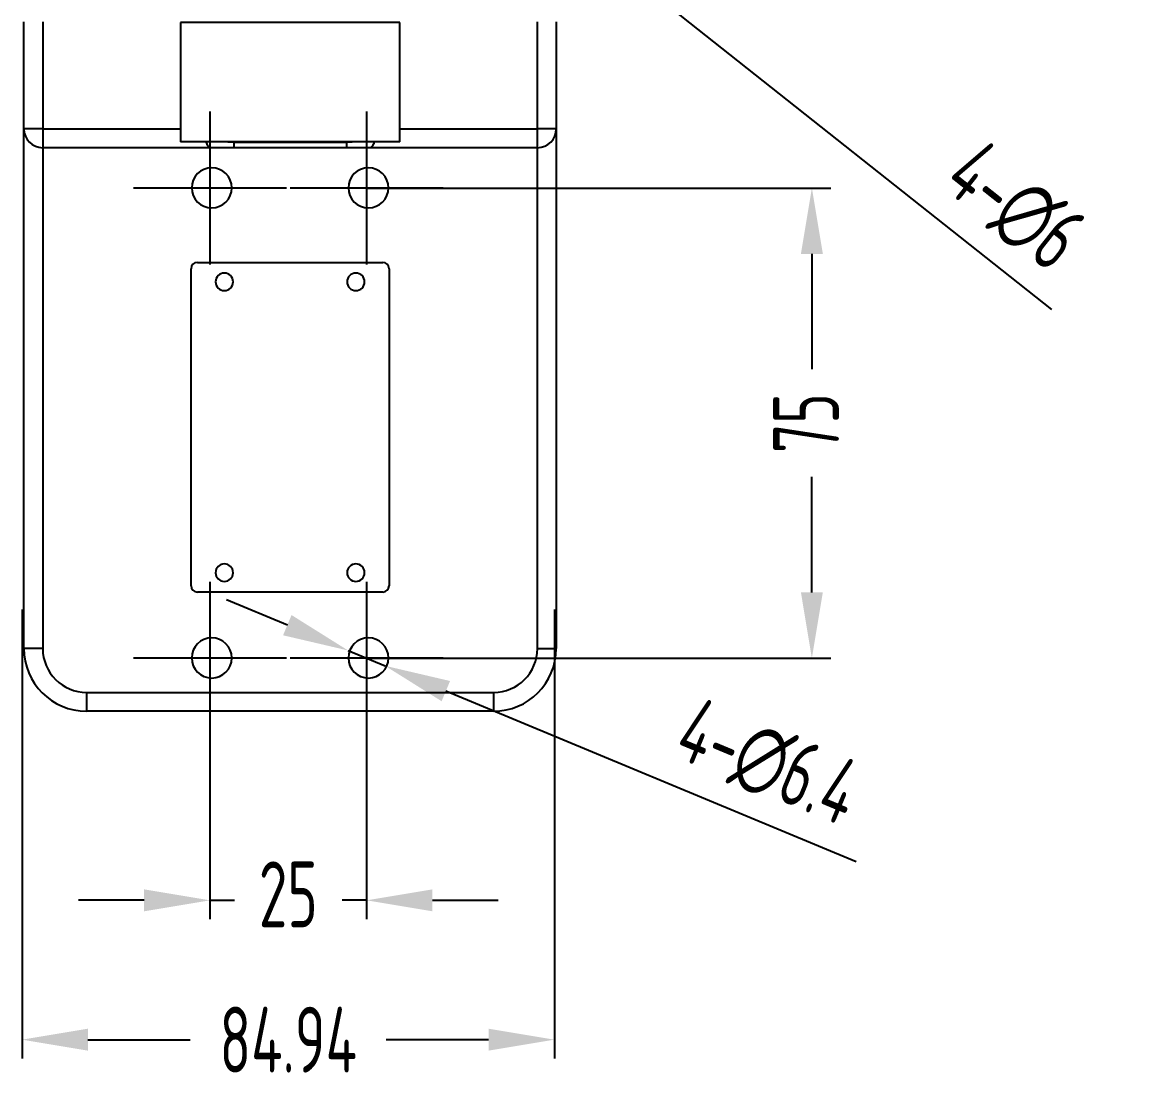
# Model space of a CAD drawing. Header units: millimetres. Extents: x 1241 to 2501, y 194 to 1085.
# Drawn here: x 1435.8 to 1612.2, y 417.1 to 586.3 of the extents above; entities that cross this region are included whole.
import ezdxf

# ---------------------------------------------------------------- set-up
doc = ezdxf.new("R2010")
doc.units = ezdxf.units.MM
doc.header["$LTSCALE"] = 3
doc.header["$PDSIZE"] = -1
doc.linetypes.add('CENTER2', pattern=[28.575, 19.05, -3.175, 3.175, -3.175])
doc.layers.add('3中心线层', color=1, linetype='CENTER2')
doc.layers.add('7标注层', color=4, linetype='Continuous')
doc.styles.add('PC_TEXTSTYLE', font='ISOCP.SHX', dxfattribs={"width": 0.707, "bigfont": 'GBCBIG.SHX'})
doc.dimstyles.new('GB_DIAMETER', dxfattribs={"dimtxt": 3.5, "dimasz": 3.5, "dimexe": 1, "dimexo": 0, "dimgap": 1.5, "dimtad": 1, "dimjust": 4, "dimdsep": 46, "dimtxsty": 'PC_TEXTSTYLE', "dimcen": 0, "dimclrd": 256, "dimclrt": 3, "dimadec": 0, "dimazin": 2, "dimtp": 0.1, "dimtm": 0.1, "dimtfac": 0.71, "dimtdec": 3, "dimtmove": 0, "dimatfit": 2, "dimfxl": 1, "dimtfill": 1, "dimarcsym": 0})
doc.dimstyles.new('GB_LINEAR', dxfattribs={"dimtxt": 3.5, "dimasz": 3.5, "dimexe": 1, "dimexo": 0, "dimgap": 1.5, "dimtad": 1, "dimdsep": 46, "dimtxsty": 'PC_TEXTSTYLE', "dimcen": 0, "dimclrd": 256, "dimclrt": 3, "dimadec": 0, "dimazin": 2, "dimtp": 0.1, "dimtm": 0.1, "dimtfac": 0.71, "dimtdec": 3, "dimtmove": 0, "dimatfit": 3, "dimfxl": 1, "dimtfill": 1, "dimarcsym": 0})

# ---------------------------------------------------------------- blocks, each defined once
blk = doc.blocks.new('*D7')
at = {"layer": '7标注层', "color": 0, "lineweight": -2}
for p, q in [((1435.77, 492.66), (1435.77, 421.01)), ((1520.71, 492.66), (1520.71, 421.01))]:
    blk.add_line(p, q, dxfattribs=at)
at = {"layer": '7标注层', "lineweight": -2}
for p, q in [((1446.27, 424.01), (1462.59, 424.01)), ((1510.21, 424.01), (1493.88, 424.01))]:
    blk.add_line(p, q, dxfattribs=at)
at = {"layer": '7标注层'}
for points in [[(1446.27, 425.76), (1446.27, 422.26), (1435.77, 424.01)], [(1510.21, 422.26), (1510.21, 425.76), (1520.71, 424.01)]]:
    blk.add_solid(points, dxfattribs=at)
at = {"layer": 'Defpoints', "color": 0}
for p in [(1435.77, 492.66), (1520.71, 492.66), (1520.71, 424.01)]:
    blk.add_point(p, dxfattribs=at)
at = {"layer": '7标注层', "color": 3, "insert": (1478.24, 424.01), "char_height": 10.5, "attachment_point": 5, "style": 'PC_TEXTSTYLE', "bg_fill": 3, "box_fill_scale": 1.1, "bg_fill_color": 257, "bg_fill_transparency": 0}
blk.add_mtext('84.94', dxfattribs=at)
blk = doc.blocks.new('*D8')
at = {"layer": '7标注层', "color": 0, "lineweight": -2}
for p, q in [((1465.74, 484.87), (1465.74, 443.24)), ((1490.74, 484.87), (1490.74, 443.24))]:
    blk.add_line(p, q, dxfattribs=at)
at = {"layer": '7标注层', "lineweight": -2}
for p, q in [((1455.24, 446.24), (1444.74, 446.24)), ((1465.74, 446.24), (1469.65, 446.24)), ((1490.74, 446.24), (1486.82, 446.24)), ((1501.24, 446.24), (1511.74, 446.24))]:
    blk.add_line(p, q, dxfattribs=at)
at = {"layer": '7标注层'}
for points in [[(1455.24, 444.49), (1455.24, 447.99), (1465.74, 446.24)], [(1501.24, 447.99), (1501.24, 444.49), (1490.74, 446.24)]]:
    blk.add_solid(points, dxfattribs=at)
at = {"layer": 'Defpoints', "color": 0}
for p in [(1465.74, 484.87), (1490.74, 484.87), (1490.74, 446.24)]:
    blk.add_point(p, dxfattribs=at)
at = {"layer": '7标注层', "color": 3, "insert": (1478.24, 447.19), "char_height": 10.5, "attachment_point": 5, "style": 'PC_TEXTSTYLE', "bg_fill": 3, "box_fill_scale": 1.1, "bg_fill_color": 257, "bg_fill_transparency": 0}
blk.add_mtext('25', dxfattribs=at)
blk = doc.blocks.new('*D22')
at = {"layer": '7标注层', "color": 0, "lineweight": -2}
for p, q in [((1490.74, 559.87), (1564.8, 559.87)), ((1490.74, 484.87), (1564.8, 484.87))]:
    blk.add_line(p, q, dxfattribs=at)
at = {"layer": '7标注层', "lineweight": -2}
for p, q in [((1561.8, 549.37), (1561.8, 530.96)), ((1561.8, 495.37), (1561.8, 513.79))]:
    blk.add_line(p, q, dxfattribs=at)
at = {"layer": '7标注层'}
for points in [[(1563.55, 549.37), (1560.05, 549.37), (1561.8, 559.87)], [(1560.05, 495.37), (1563.55, 495.37), (1561.8, 484.87)]]:
    blk.add_solid(points, dxfattribs=at)
at = {"layer": 'Defpoints', "color": 0}
for p in [(1490.74, 559.87), (1490.74, 484.87), (1561.8, 484.87)]:
    blk.add_point(p, dxfattribs=at)
at = {"layer": '7标注层', "color": 3, "insert": (1560.86, 522.37), "char_height": 10.5, "attachment_point": 5, "rotation": 90, "style": 'PC_TEXTSTYLE', "bg_fill": 3, "box_fill_scale": 1.1, "bg_fill_color": 257, "bg_fill_transparency": 0}
blk.add_mtext('75', dxfattribs=at)
blk = doc.blocks.new('*D26')
at = {"layer": '7标注层', "lineweight": -2}
for p, q in [((1506.77, 614.42), (1498.54, 620.94)), ((1515, 607.9), (1519.7, 604.18)), ((1600.1, 540.47), (1527.93, 597.66))]:
    blk.add_line(p, q, dxfattribs=at)
at = {"layer": '7标注层', "color": 0, "lineweight": -2}
blk.add_arc((1517.35, 606.04), 3, 300, 21.6085, dxfattribs=at)
at = {"layer": '7标注层'}
for points in [[(1505.68, 613.05), (1507.85, 615.79), (1515, 607.9)], [(1529.02, 599.03), (1526.84, 596.28), (1519.7, 604.18)]]:
    blk.add_solid(points, dxfattribs=at)
at = {"layer": 'Defpoints', "color": 0}
for p in [(1515, 607.9), (1519.7, 604.18)]:
    blk.add_point(p, dxfattribs=at)
at = {"layer": '7标注层', "color": 3, "insert": (1594.16, 556.95), "char_height": 10.5, "attachment_point": 5, "rotation": 321.6085, "style": 'PC_TEXTSTYLE', "bg_fill": 3, "box_fill_scale": 1.1, "bg_fill_color": 257, "bg_fill_transparency": 0}
blk.add_mtext('4-∅6', dxfattribs=at)
blk = doc.blocks.new('*D27')
at = {"layer": '7标注层', "lineweight": -2}
for p, q in [((1478.09, 490.13), (1468.39, 494.17)), ((1487.78, 486.1), (1493.69, 483.65)), ((1568.86, 452.39), (1503.39, 479.61))]:
    blk.add_line(p, q, dxfattribs=at)
at = {"layer": '7标注层'}
for points in [[(1477.41, 488.52), (1478.76, 491.75), (1487.78, 486.1)], [(1504.06, 481.23), (1502.71, 478), (1493.69, 483.65)]]:
    blk.add_solid(points, dxfattribs=at)
at = {"layer": 'Defpoints', "color": 0}
for p in [(1487.78, 486.1), (1493.69, 483.65)]:
    blk.add_point(p, dxfattribs=at)
at = {"layer": '7标注层', "color": 3, "insert": (1554.88, 468.19), "char_height": 10.5, "attachment_point": 5, "rotation": 337.424, "style": 'PC_TEXTSTYLE', "bg_fill": 3, "box_fill_scale": 1.1, "bg_fill_color": 257, "bg_fill_transparency": 0}
blk.add_mtext('4-∅6.4', dxfattribs=at)

msp = doc.modelspace()

# ---------------------------------------------------------------- linework, layer by layer
at = {"color": 7, "linetype": 'Continuous', "lineweight": 25}
for p, q in [((1436.058, 569.304), (1436.058, 586.404)), ((1496.029, 586.304), (1461.029, 586.304)), ((1461.029, 586.304), (1461.029, 567.246)), ((1496.029, 567.246), (1496.029, 586.304)), ((1496.029, 567.246), (1461.029, 567.246)), ((1465.837, 566.304), (1439.058, 566.304)), ((1487.529, 566.304), (1469.529, 566.304)), ((1462.729, 496.404), (1462.729, 547.004))]:
    msp.add_line(p, q, dxfattribs=at)
at = {"color": 8, "linetype": 'Continuous', "lineweight": 25}
for p, q in [((1439.058, 586.404), (1439.058, 569.304)), ((1469.529, 586.404), (1469.529, 586.304)), ((1487.529, 586.304), (1487.529, 586.404)), ((1439.058, 569.304), (1436.058, 569.304)), ((1439.058, 569.304), (1439.058, 566.304)), ((1439.058, 569.304), (1461.029, 569.304)), ((1468.619, 567.246), (1469.529, 567.183)), ((1469.529, 567.183), (1469.529, 567.246)), ((1469.529, 567.183), (1487.529, 567.183)), ((1469.529, 567.183), (1469.529, 566.304)), ((1487.529, 567.246), (1487.529, 567.183)), ((1487.529, 567.183), (1488.438, 567.246)), ((1487.529, 567.183), (1487.529, 566.304))]:
    msp.add_line(p, q, dxfattribs=at)
at = {"color": 7, "linetype": 'Continuous', "lineweight": 25}
for centre, radius, start, end in [((1439.058, 569.304), 3, 180, 270), ((1466.029, 559.904), 3.2, 0, 180), ((1466.029, 559.904), 3.2, 180, 0), ((1463.729, 547.004), 1, 90, 180), ((1468.029, 544.904), 1.4, 90, 270), ((1468.029, 544.904), 1.4, 270, 90), ((1489.029, 544.904), 1.4, 90, 270), ((1468.029, 498.504), 1.4, 90, 270), ((1468.029, 498.504), 1.4, 270, 90), ((1489.029, 498.504), 1.4, 90, 270), ((1463.729, 496.404), 1, 180, 270)]:
    msp.add_arc(centre, radius, start, end, dxfattribs=at)
for points, knots in [([(1465.124, 567.246), (1465.142, 567.174), (1465.227, 566.835), (1465.471, 566.457), (1465.706, 566.305), (1465.835, 566.304), (1465.837, 566.304)], [0, 0, 0, 0, 0.1108048, 0.52122, 0.9944181, 1, 1, 1, 1]), ([(1491.933, 567.246), (1491.915, 567.174), (1491.831, 566.835), (1491.587, 566.457), (1491.352, 566.305), (1491.223, 566.304), (1491.221, 566.304)], [0, 0, 0, 0, 0.1108048, 0.52122, 0.9944181, 1, 1, 1, 1]), ([(1469.529, 566.304), (1469.165, 566.304), (1468.003, 566.304), (1466.823, 566.304), (1466.012, 566.304), (1465.837, 566.304)], [0, 0, 0, 0, 0.2630026, 0.8401044, 1, 1, 1, 1]), ([(1491.221, 566.304), (1491.045, 566.304), (1490.235, 566.304), (1489.055, 566.304), (1487.893, 566.304), (1487.529, 566.304)], [0, 0, 0, 0, 0.1598956, 0.7369974, 1, 1, 1, 1])]:
    msp.add_open_spline(points, degree=3, knots=knots, dxfattribs=at)
at = {"layer": '3中心线层'}
for p, q in [((1465.736, 572.074), (1465.736, 547.674)), ((1477.936, 559.874), (1453.536, 559.874))]:
    msp.add_line(p, q, dxfattribs=at)

# ---------------------------------------------------------------- dimensions: what is measured, and where the dimension line sits
at = {"layer": '7标注层'}
dim = msp.add_linear_dim(base=(1520.707, 424.007), p1=(1435.766, 492.663), p2=(1520.707, 492.663), dimstyle='GB_LINEAR', override={"dimscale": 3, "dimtad": 0, "dimpost": '<>', "dimtvp": 0.1, "dimtfill": 1, "dimtfillclr": 0}, dxfattribs=at)
dim.commit()
dim.dimension.update_dxf_attribs({"geometry": '*D7', "text_midpoint": (1478.236, 424.007), "dimtype": 160})

# ---------------------------------------------------------------- next in the draw order: linework, layer by layer
at = {"color": 7, "linetype": 'Continuous', "lineweight": 25}
msp.add_line((1436.058, 486.404), (1436.058, 569.304), dxfattribs=at)
at = {"color": 8, "linetype": 'Continuous', "lineweight": 25}
for p, q in [((1439.058, 566.304), (1439.058, 486.404)), ((1439.058, 486.404), (1436.058, 486.404))]:
    msp.add_line(p, q, dxfattribs=at)

# ---------------------------------------------------------------- next in the draw order: dimensions: what is measured, and where the dimension line sits
at = {"layer": '7标注层'}
dim = msp.add_linear_dim(base=(1490.736, 446.244), p1=(1465.736, 484.874), p2=(1490.736, 484.874), dimstyle='GB_LINEAR', override={"dimscale": 3, "dimtad": 0, "dimpost": '<>', "dimtvp": 0.1, "dimtfill": 1, "dimtfillclr": 0}, dxfattribs=at)
dim.commit()
dim.dimension.update_dxf_attribs({"geometry": '*D8', "text_midpoint": (1478.236, 447.189)})

# ---------------------------------------------------------------- next in the draw order: linework, layer by layer
at = {"color": 8, "linetype": 'Continuous', "lineweight": 25}
msp.add_line((1446.058, 479.404), (1446.058, 476.404), dxfattribs=at)
at = {"color": 7, "linetype": 'Continuous', "lineweight": 25}
msp.add_arc((1446.058, 486.404), 10, 180, 270, dxfattribs=at)
at = {"color": 8, "linetype": 'Continuous', "lineweight": 25}
msp.add_arc((1446.058, 486.404), 7, 180, 270, dxfattribs=at)
at = {"layer": '3中心线层'}
msp.add_line((1465.736, 497.074), (1465.736, 472.674), dxfattribs=at)

# ---------------------------------------------------------------- next in the draw order: dimensions: what is measured, and where the dimension line sits
at = {"layer": '7标注层'}
dim = msp.add_linear_dim(base=(1561.801, 484.874), p1=(1490.736, 559.874), p2=(1490.736, 484.874), angle=90, dimstyle='GB_LINEAR', override={"dimscale": 3, "dimtad": 0, "dimpost": '<>', "dimtvp": 0.1, "dimtfill": 1, "dimtfillclr": 0}, dxfattribs=at)
dim.commit()
dim.dimension.update_dxf_attribs({"geometry": '*D22', "text_midpoint": (1560.856, 522.374)})

# ---------------------------------------------------------------- next in the draw order: linework, layer by layer
at = {"color": 7, "linetype": 'Continuous', "lineweight": 25}
for p, q in [((1463.729, 548.004), (1493.329, 548.004)), ((1494.329, 547.004), (1494.329, 496.404)), ((1493.329, 495.404), (1463.729, 495.404))]:
    msp.add_line(p, q, dxfattribs=at)
for centre, radius, start, end in [((1491.029, 559.904), 3.2, 0, 180), ((1491.029, 559.904), 3.2, 180, 0), ((1493.329, 547.004), 1, 0, 90), ((1489.029, 544.904), 1.4, 270, 90), ((1489.029, 498.504), 1.4, 270, 90), ((1493.329, 496.404), 1, 270, 0)]:
    msp.add_arc(centre, radius, start, end, dxfattribs=at)
at = {"layer": '3中心线层'}
msp.add_line((1490.736, 572.074), (1490.736, 547.674), dxfattribs=at)

# ---------------------------------------------------------------- next in the draw order: dimensions: what is measured, and where the dimension line sits
at = {"layer": '7标注层'}
for p1, p2, picture, middle in [((1514.997, 607.902), (1519.7, 604.176), '*D26', (1588.427, 549.72)), ((1487.781, 486.103), (1493.691, 483.646), '*D27', (1551.342, 459.677))]:
    dim = msp.add_diameter_dim_2p(p1=p1, p2=p2, text='4-<>', dimstyle='GB_DIAMETER', override={"dimscale": 3, "dimgap": 1.5, "dimtad": 1, "dimjust": 4, "dimtih": 0, "dimtoh": 0, "dimdec": 2, "dimlfac": 1, "dimpost": '', "dimcen": 0, "dimse1": 0, "dimse2": 0, "dimsd1": 0, "dimsd2": 0, "dimtix": 0, "dimtofl": 1, "dimatfit": 0, "dimtvp": 0.1}, dxfattribs=at)
    dim.commit()
    dim.dimension.update_dxf_attribs({"geometry": picture, "text_midpoint": middle, "dimtype": 163})

# ---------------------------------------------------------------- next in the draw order: linework, layer by layer
at = {"color": 8, "linetype": 'Continuous', "lineweight": 25}
for p, q in [((1517.999, 569.304), (1517.999, 586.404)), ((1496.029, 569.304), (1517.999, 569.304)), ((1517.999, 566.304), (1517.999, 569.304)), ((1520.999, 569.304), (1517.999, 569.304)), ((1517.999, 486.404), (1517.999, 566.304)), ((1517.999, 486.404), (1520.999, 486.404)), ((1446.058, 479.404), (1510.999, 479.404)), ((1510.999, 479.404), (1510.999, 476.404))]:
    msp.add_line(p, q, dxfattribs=at)
at = {"color": 7, "linetype": 'Continuous', "lineweight": 25}
for p, q in [((1520.999, 586.404), (1520.999, 569.304)), ((1520.999, 569.304), (1520.999, 486.404)), ((1517.999, 566.304), (1491.221, 566.304)), ((1510.999, 476.404), (1446.058, 476.404))]:
    msp.add_line(p, q, dxfattribs=at)
for centre, radius, start, end in [((1517.999, 569.304), 3, 270, 0), ((1466.029, 484.904), 3.2, 0, 180), ((1491.029, 484.904), 3.2, 0, 180), ((1510.999, 486.404), 10, 270, 0), ((1466.029, 484.904), 3.2, 180, 0), ((1491.029, 484.904), 3.2, 180, 0)]:
    msp.add_arc(centre, radius, start, end, dxfattribs=at)
at = {"color": 8, "linetype": 'Continuous', "lineweight": 25}
msp.add_arc((1510.999, 486.404), 7, 270, 0, dxfattribs=at)
at = {"layer": '3中心线层'}
for p, q in [((1502.936, 559.874), (1478.536, 559.874)), ((1490.736, 497.074), (1490.736, 472.674)), ((1477.936, 484.874), (1453.536, 484.874)), ((1502.936, 484.874), (1478.536, 484.874))]:
    msp.add_line(p, q, dxfattribs=at)

doc.saveas('drawing.dxf')
